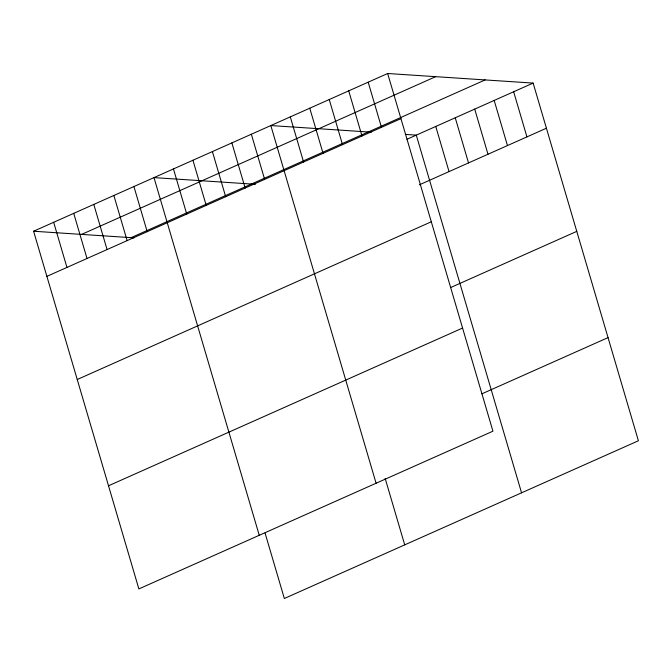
<?xml version="1.0" encoding="UTF-8"?>
<svg xmlns="http://www.w3.org/2000/svg" width="672" height="672" viewBox="0 0 672 672"><rect width="100%" height="100%" fill="white"/><g stroke="black" fill="none" stroke-linecap="round" stroke-linejoin="round"><path stroke-width="1.01" d="M387.66 73.508L492.937 431.189L138.869 588.916L33.6 231.235L387.66 73.508L533.131 83.084L638.4 440.765L284.34 598.492L265.07 533.039M81.606 234.394L435.666 76.667M131.065 237.653L485.125 79.926M46.88 276.368L400.949 118.642M407.014 139.264L533.131 83.084M419.37 184.817L546.412 128.218M77.238 379.512L431.306 221.785M450.652 287.54L576.769 231.361M108.511 485.78L462.58 328.045M481.933 393.809L608.042 337.621M371.288 132.174L270.824 125.555L376.093 483.235M405.283 134.408L416.287 135.131L521.556 492.811M255.444 184.288L153.98 177.61L259.249 535.29M33.6 231.235L134.064 237.854M513.652 91.762L526.94 136.895M494.18 100.43L507.469 145.572M474.709 109.108L487.99 154.241M455.238 117.785L468.518 162.918M435.758 126.462L449.047 171.595M368.189 82.186L381.478 127.319M348.718 90.854L361.998 135.996M329.246 99.532L342.527 144.665M309.767 108.209L323.056 153.342M290.296 116.886L303.584 162.019M385.165 478.422L404.72 544.866M251.353 134.232L264.634 179.365M231.874 142.909L245.162 188.042M212.402 151.586L225.683 196.72M192.931 160.255L206.212 205.397M173.452 168.932L186.74 214.066M133.921 186.547L147.202 231.68M113.854 195.485L127.142 240.618M93.794 204.422L107.075 249.556M73.727 213.36L87.007 258.493M53.668 222.298L66.948 267.431"/></g></svg>
